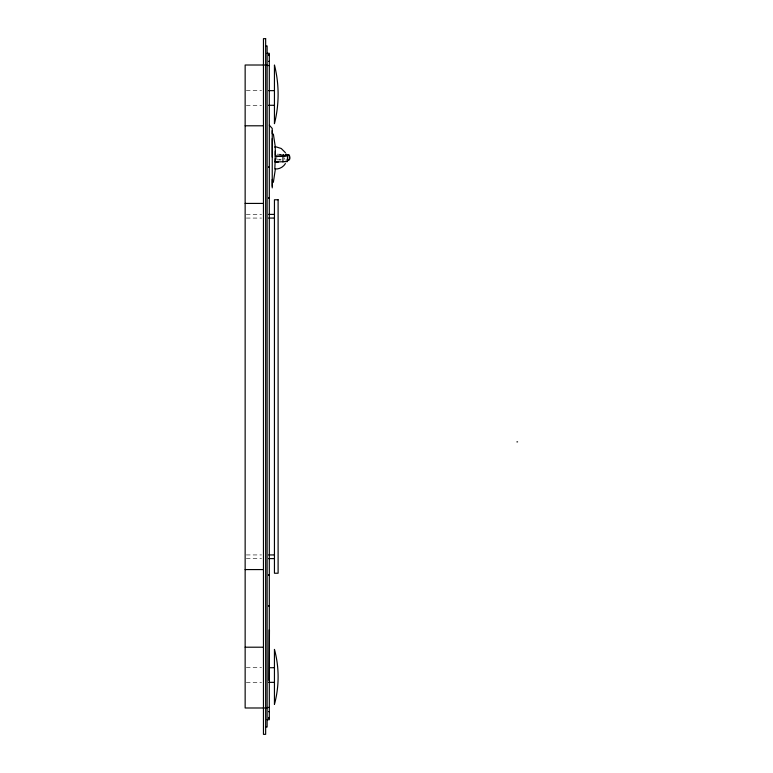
<?xml version="1.0" encoding="UTF-8"?>
<svg xmlns="http://www.w3.org/2000/svg" width="773" height="773" viewBox="0 0 773 773"><rect width="100%" height="100%" fill="white"/><g stroke="black" fill="none" stroke-linecap="round" stroke-linejoin="round"><path stroke-width="0.58" stroke-dasharray="3.87 2.9" d="M283.44 154.397L276.811 154.175L278.86 154.214A10.59 1.092 0 0 1 283.565 154.503M246.316 90.644L261.554 90.644M246.316 105.292L261.554 105.292M276.811 155.305L276.811 159.827L281.198 159.827M246.316 214.401L261.554 214.401M246.316 218.063L261.554 218.063M246.316 554.937L261.554 554.937M246.316 558.599L261.554 558.599M246.316 667.708L261.554 667.708M246.316 682.356L261.554 682.356M283.401 154.175L283.971 154.397L283.401 154.397M276.811 159.827L278.86 159.856A10.6 1.092 0 0 1 281.401 159.972M284.966 159.538A2.561 0.937 87.7 0 1 284.561 157.818"/><path stroke-width="1.16" d="M286.049 154.271L287.701 154.851L285.575 154.233M287.566 160.91L287.566 155.257M287.575 154.513L287.382 161.596L275.149 161.992L275.285 146.619L281.237 148.493L285.411 152.648M287.15 159.827L287.701 160.272L287.15 160.05M272.241 157.054L272.241 138.56M272.241 179.394L272.241 186.361M275.285 158.639L274.801 168.92C279.024 169.471 283.256 167.171 285.421 163.557M272.241 133.739L272.241 130.589M275.314 151.17L275.285 155.325M275.391 168.862L273.362 182.322M289.672 159.016L289.759 158.407A2.493 0.908 87.7 0 0 289.489 155.692A2.493 0.908 87.7 0 0 288.474 155.083M287.43 161.538L287.701 160.059M274.927 147.237L275.285 146.619M287.43 155.895L275.285 156.349L278.435 156.31A10.59 1.092 0 0 0 285.198 154.726M516.905 441.885L517.601 441.856M278.435 161.963L275.149 161.992M265.651 45.974L267.12 45.974L267.12 727.026L265.651 727.026M267.12 53.298L269.313 53.298L269.313 719.702L267.12 719.702M268.579 54.757L269.313 54.757M268.579 55.492L269.313 55.492M268.579 61.347L269.313 61.347M265.651 65.009L245.147 65.009L245.147 707.991L265.651 707.991M265.651 65.251L267.12 65.251M267.12 65.492L269.313 65.541M268.579 90.644L274.444 90.644M268.579 105.292L274.444 105.292M245.147 125.796L263.458 125.796M268.579 166.997L269.313 166.997M268.579 167.297L269.313 167.297M268.579 197.559L269.313 197.559M268.579 198.294L269.313 198.294M245.147 203.425L263.458 203.425M268.579 214.401L274.444 214.401M268.579 218.063L274.444 218.063M268.579 554.937L274.444 554.937M268.579 558.599L274.444 558.599M245.147 569.575L263.458 569.575M268.579 574.706L269.313 574.706M268.579 575.441L269.313 575.441M268.579 605.703L269.313 605.703M268.579 606.003L269.313 606.003M269.313 629.628L269.313 680.887M269.458 629.995L269.168 680.414M245.147 647.204L263.458 647.204M269.758 667.708L274.444 667.708M268.579 682.356L274.444 682.356M267.12 707.508L269.313 707.44M265.651 707.749L267.12 707.749M268.579 711.653L269.313 711.653M268.579 717.508L269.313 717.508M268.579 718.243L269.313 718.243M269.313 125.168L272.241 128.463L272.241 187.897M273.362 134.048L275.372 147.276M282.947 156.349L282.947 161.992M286.097 161.209A10.6 1.092 0 0 1 284.986 161.47M288.329 159.692A2.493 0.908 87.7 0 0 289.382 158.977L289.479 158.426A2.493 0.908 87.7 0 0 288.435 154.938M289.653 158.967A2.493 0.908 87.7 0 1 288.6 159.682M265.651 38.65L263.458 38.65L263.458 734.35L265.651 734.35L265.651 38.65M278.106 199.763L274.444 199.763L274.444 573.237L278.106 573.237L278.106 199.763M274.444 123.603L274.444 65.009A119.003 119.003 0 0 1 274.444 123.603M274.444 704.329L274.444 649.397A104.809 104.809 0 0 1 274.444 704.329"/></g></svg>
